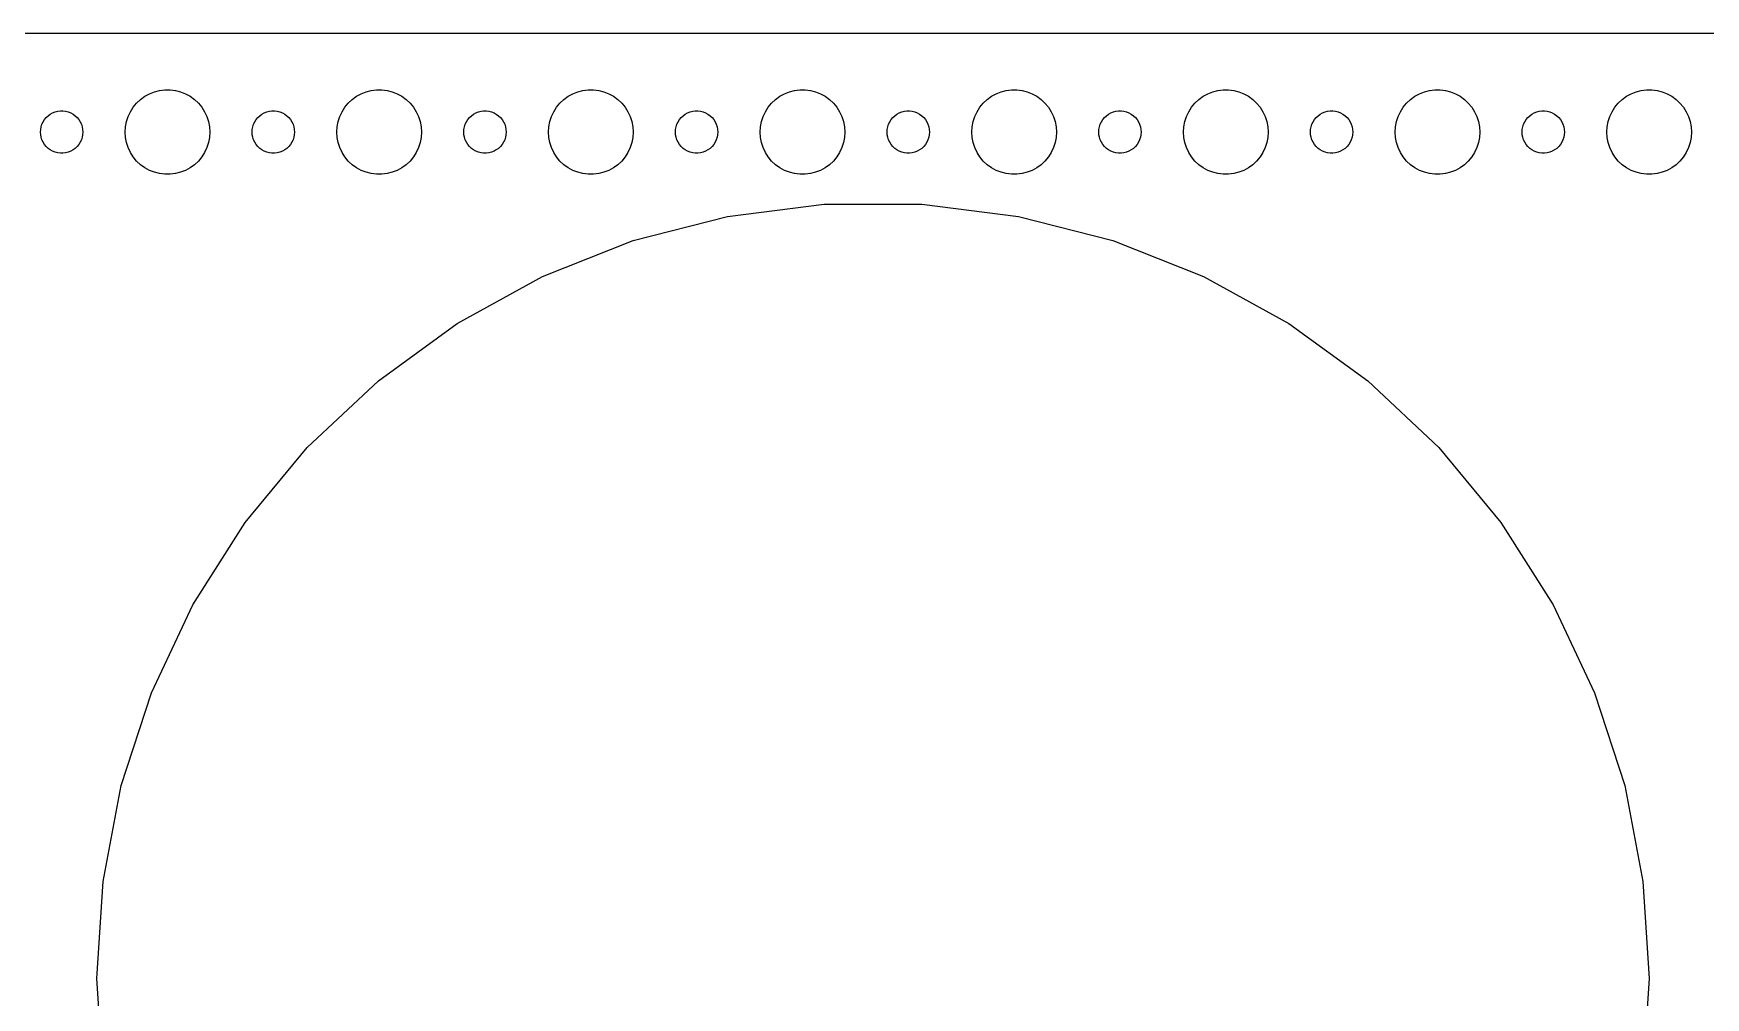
# Model space of a CAD drawing. Header units: metres. Extents: x -292 to 292, y -67 to 67.
# Drawn here: x -174.5 to -56, y -1.3 to 67 of the extents above; entities that cross this region are included whole.
import ezdxf

# ---------------------------------------------------------------- set-up
doc = ezdxf.new("R2010")
doc.units = ezdxf.units.M

msp = doc.modelspace()

# ---------------------------------------------------------------- linework, layer by layer
for p, q in [((287.314, 66.9901), (-287.314, 66.9901)), ((-166.277, 62.7145), (-165.927, 62.8532)), ((-165.927, 62.8532), (-165.562, 62.9469)), ((-165.562, 62.9469), (-165.188, 62.9941)), ((-165.188, 62.9941), (-164.812, 62.9941)), ((-164.812, 62.9941), (-164.438, 62.9469)), ((-164.438, 62.9469), (-164.073, 62.8532)), ((-164.073, 62.8532), (-163.723, 62.7145)), ((-151.277, 62.7145), (-150.927, 62.8532)), ((-150.927, 62.8532), (-150.562, 62.9469)), ((-150.562, 62.9469), (-150.188, 62.9941)), ((-150.188, 62.9941), (-149.812, 62.9941)), ((-149.812, 62.9941), (-149.438, 62.9469)), ((-149.438, 62.9469), (-149.073, 62.8532)), ((-149.073, 62.8532), (-148.723, 62.7145)), ((-136.277, 62.7145), (-135.927, 62.8532)), ((-135.927, 62.8532), (-135.562, 62.9469)), ((-135.562, 62.9469), (-135.188, 62.9941)), ((-135.188, 62.9941), (-134.812, 62.9941)), ((-134.812, 62.9941), (-134.438, 62.9469)), ((-134.438, 62.9469), (-134.073, 62.8532)), ((-134.073, 62.8532), (-133.723, 62.7145)), ((-121.277, 62.7145), (-120.927, 62.8532)), ((-120.927, 62.8532), (-120.562, 62.9469)), ((-120.562, 62.9469), (-120.188, 62.9941)), ((-120.188, 62.9941), (-119.812, 62.9941)), ((-119.812, 62.9941), (-119.438, 62.9469)), ((-119.438, 62.9469), (-119.073, 62.8532)), ((-119.073, 62.8532), (-118.723, 62.7145)), ((-106.277, 62.7145), (-105.927, 62.8532)), ((-105.927, 62.8532), (-105.562, 62.9469)), ((-105.562, 62.9469), (-105.188, 62.9941)), ((-105.188, 62.9941), (-104.812, 62.9941)), ((-104.812, 62.9941), (-104.438, 62.9469)), ((-104.438, 62.9469), (-104.073, 62.8532)), ((-104.073, 62.8532), (-103.723, 62.7145)), ((-91.2773, 62.7145), (-90.927, 62.8532)), ((-90.927, 62.8532), (-90.5621, 62.9469)), ((-90.5621, 62.9469), (-90.1884, 62.9941)), ((-90.1884, 62.9941), (-89.8116, 62.9941)), ((-89.8116, 62.9941), (-89.4379, 62.9469)), ((-89.4379, 62.9469), (-89.073, 62.8532)), ((-89.073, 62.8532), (-88.7227, 62.7145)), ((-76.2773, 62.7145), (-75.927, 62.8532)), ((-75.927, 62.8532), (-75.5621, 62.9469)), ((-75.5621, 62.9469), (-75.1884, 62.9941)), ((-75.1884, 62.9941), (-74.8116, 62.9941)), ((-74.8116, 62.9941), (-74.4379, 62.9469)), ((-74.4379, 62.9469), (-74.073, 62.8532)), ((-74.073, 62.8532), (-73.7227, 62.7145)), ((-61.2773, 62.7145), (-60.927, 62.8532)), ((-60.927, 62.8532), (-60.5621, 62.9469)), ((-60.5621, 62.9469), (-60.1884, 62.9941)), ((-60.1884, 62.9941), (-59.8116, 62.9941)), ((-59.8116, 62.9941), (-59.4379, 62.9469)), ((-59.4379, 62.9469), (-59.0729, 62.8532)), ((-59.0729, 62.8532), (-58.7227, 62.7145)), ((-167.629, 61.4453), (-167.427, 61.7634)), ((-167.427, 61.7634), (-167.187, 62.0536)), ((-167.187, 62.0536), (-166.912, 62.3115)), ((-166.912, 62.3115), (-166.607, 62.533)), ((-166.607, 62.533), (-166.277, 62.7145)), ((-163.723, 62.7145), (-163.393, 62.533)), ((-163.393, 62.533), (-163.088, 62.3115)), ((-163.088, 62.3115), (-162.813, 62.0536)), ((-162.813, 62.0536), (-162.573, 61.7634)), ((-162.573, 61.7634), (-162.371, 61.4453)), ((-152.629, 61.4453), (-152.427, 61.7634)), ((-152.427, 61.7634), (-152.187, 62.0536)), ((-152.187, 62.0536), (-151.912, 62.3115)), ((-151.912, 62.3115), (-151.607, 62.533)), ((-151.607, 62.533), (-151.277, 62.7145)), ((-148.723, 62.7145), (-148.393, 62.533)), ((-148.393, 62.533), (-148.088, 62.3115)), ((-148.088, 62.3115), (-147.813, 62.0536)), ((-147.813, 62.0536), (-147.573, 61.7634)), ((-147.573, 61.7634), (-147.371, 61.4453)), ((-137.629, 61.4453), (-137.427, 61.7634)), ((-137.427, 61.7634), (-137.187, 62.0536)), ((-137.187, 62.0536), (-136.912, 62.3115)), ((-136.912, 62.3115), (-136.607, 62.533)), ((-136.607, 62.533), (-136.277, 62.7145)), ((-133.723, 62.7145), (-133.393, 62.533)), ((-133.393, 62.533), (-133.088, 62.3115)), ((-133.088, 62.3115), (-132.813, 62.0536)), ((-132.813, 62.0536), (-132.573, 61.7634)), ((-132.573, 61.7634), (-132.371, 61.4453)), ((-122.629, 61.4453), (-122.427, 61.7634)), ((-122.427, 61.7634), (-122.187, 62.0536)), ((-122.187, 62.0536), (-121.912, 62.3115)), ((-121.912, 62.3115), (-121.607, 62.533)), ((-121.607, 62.533), (-121.277, 62.7145)), ((-118.723, 62.7145), (-118.393, 62.533)), ((-118.393, 62.533), (-118.088, 62.3115)), ((-118.088, 62.3115), (-117.813, 62.0536)), ((-117.813, 62.0536), (-117.573, 61.7634)), ((-117.573, 61.7634), (-117.371, 61.4453)), ((-107.629, 61.4453), (-107.427, 61.7634)), ((-107.427, 61.7634), (-107.187, 62.0536)), ((-107.187, 62.0536), (-106.912, 62.3115)), ((-106.912, 62.3115), (-106.607, 62.533)), ((-106.607, 62.533), (-106.277, 62.7145)), ((-103.723, 62.7145), (-103.393, 62.533)), ((-103.393, 62.533), (-103.088, 62.3115)), ((-103.088, 62.3115), (-102.813, 62.0536)), ((-102.813, 62.0536), (-102.573, 61.7634)), ((-102.573, 61.7634), (-102.371, 61.4453)), ((-92.6289, 61.4453), (-92.427, 61.7634)), ((-92.427, 61.7634), (-92.1869, 62.0536)), ((-92.1869, 62.0536), (-91.9123, 62.3115)), ((-91.9123, 62.3115), (-91.6075, 62.533)), ((-91.6075, 62.533), (-91.2773, 62.7145)), ((-88.7227, 62.7145), (-88.3925, 62.533)), ((-88.3925, 62.533), (-88.0877, 62.3115)), ((-88.0877, 62.3115), (-87.8131, 62.0536)), ((-87.8131, 62.0536), (-87.573, 61.7634)), ((-87.573, 61.7634), (-87.3711, 61.4453)), ((-77.6289, 61.4453), (-77.427, 61.7634)), ((-77.427, 61.7634), (-77.1869, 62.0536)), ((-77.1869, 62.0536), (-76.9123, 62.3115)), ((-76.9123, 62.3115), (-76.6075, 62.533)), ((-76.6075, 62.533), (-76.2773, 62.7145)), ((-73.7227, 62.7145), (-73.3925, 62.533)), ((-73.3925, 62.533), (-73.0877, 62.3115)), ((-73.0877, 62.3115), (-72.8131, 62.0536)), ((-72.8131, 62.0536), (-72.573, 61.7634)), ((-72.573, 61.7634), (-72.3711, 61.4453)), ((-62.6289, 61.4453), (-62.427, 61.7634)), ((-62.427, 61.7634), (-62.1869, 62.0536)), ((-62.1869, 62.0536), (-61.9123, 62.3115)), ((-61.9123, 62.3115), (-61.6075, 62.533)), ((-61.6075, 62.533), (-61.2773, 62.7145)), ((-58.7227, 62.7145), (-58.3925, 62.533)), ((-58.3925, 62.533), (-58.0877, 62.3115)), ((-58.0877, 62.3115), (-57.8131, 62.0536)), ((-57.8131, 62.0536), (-57.5729, 61.7634)), ((-57.5729, 61.7634), (-57.3711, 61.4453)), ((-173.953, 60.373), (-173.895, 60.5522)), ((-173.895, 60.5522), (-173.814, 60.7226)), ((-173.814, 60.7226), (-173.714, 60.8817)), ((-173.714, 60.8817), (-173.593, 61.0268)), ((-173.593, 61.0268), (-173.456, 61.1558)), ((-173.456, 61.1558), (-173.304, 61.2665)), ((-173.304, 61.2665), (-173.139, 61.3572)), ((-173.139, 61.3572), (-172.964, 61.4266)), ((-172.964, 61.4266), (-172.781, 61.4734)), ((-172.781, 61.4734), (-172.594, 61.497)), ((-172.594, 61.497), (-172.406, 61.497)), ((-172.406, 61.497), (-172.219, 61.4734)), ((-172.219, 61.4734), (-172.036, 61.4266)), ((-172.036, 61.4266), (-171.861, 61.3572)), ((-171.861, 61.3572), (-171.696, 61.2665)), ((-171.696, 61.2665), (-171.544, 61.1558)), ((-171.544, 61.1558), (-171.407, 61.0268)), ((-171.407, 61.0268), (-171.286, 60.8817)), ((-171.286, 60.8817), (-171.186, 60.7226)), ((-171.186, 60.7226), (-171.105, 60.5522)), ((-171.105, 60.5522), (-171.047, 60.373)), ((-167.976, 60.376), (-167.906, 60.7461)), ((-167.906, 60.7461), (-167.789, 61.1044)), ((-167.789, 61.1044), (-167.629, 61.4453)), ((-162.371, 61.4453), (-162.211, 61.1044)), ((-162.211, 61.1044), (-162.094, 60.7461)), ((-162.094, 60.7461), (-162.024, 60.376)), ((-158.953, 60.373), (-158.895, 60.5522)), ((-158.895, 60.5522), (-158.814, 60.7226)), ((-158.814, 60.7226), (-158.714, 60.8817)), ((-158.714, 60.8817), (-158.593, 61.0268)), ((-158.593, 61.0268), (-158.456, 61.1558)), ((-158.456, 61.1558), (-158.304, 61.2665)), ((-158.304, 61.2665), (-158.139, 61.3572)), ((-158.139, 61.3572), (-157.964, 61.4266)), ((-157.964, 61.4266), (-157.781, 61.4734)), ((-157.781, 61.4734), (-157.594, 61.497)), ((-157.594, 61.497), (-157.406, 61.497)), ((-157.406, 61.497), (-157.219, 61.4734)), ((-157.219, 61.4734), (-157.036, 61.4266)), ((-157.036, 61.4266), (-156.861, 61.3572)), ((-156.861, 61.3572), (-156.696, 61.2665)), ((-156.696, 61.2665), (-156.544, 61.1558)), ((-156.544, 61.1558), (-156.407, 61.0268)), ((-156.407, 61.0268), (-156.286, 60.8817)), ((-156.286, 60.8817), (-156.186, 60.7226)), ((-156.186, 60.7226), (-156.105, 60.5522)), ((-156.105, 60.5522), (-156.047, 60.373)), ((-152.976, 60.376), (-152.906, 60.7461)), ((-152.906, 60.7461), (-152.789, 61.1044)), ((-152.789, 61.1044), (-152.629, 61.4453)), ((-147.371, 61.4453), (-147.211, 61.1044)), ((-147.211, 61.1044), (-147.094, 60.7461)), ((-147.094, 60.7461), (-147.024, 60.376)), ((-143.953, 60.373), (-143.895, 60.5522)), ((-143.895, 60.5522), (-143.814, 60.7226)), ((-143.814, 60.7226), (-143.714, 60.8817)), ((-143.714, 60.8817), (-143.593, 61.0268)), ((-143.593, 61.0268), (-143.456, 61.1558)), ((-143.456, 61.1558), (-143.304, 61.2665)), ((-143.304, 61.2665), (-143.139, 61.3572)), ((-143.139, 61.3572), (-142.964, 61.4266)), ((-142.964, 61.4266), (-142.781, 61.4734)), ((-142.781, 61.4734), (-142.594, 61.497)), ((-142.594, 61.497), (-142.406, 61.497)), ((-142.406, 61.497), (-142.219, 61.4734)), ((-142.219, 61.4734), (-142.036, 61.4266)), ((-142.036, 61.4266), (-141.861, 61.3572)), ((-141.861, 61.3572), (-141.696, 61.2665)), ((-141.696, 61.2665), (-141.544, 61.1558)), ((-141.544, 61.1558), (-141.407, 61.0268)), ((-141.407, 61.0268), (-141.286, 60.8817)), ((-141.286, 60.8817), (-141.186, 60.7226)), ((-141.186, 60.7226), (-141.105, 60.5522)), ((-141.105, 60.5522), (-141.047, 60.373)), ((-137.976, 60.376), (-137.906, 60.7461)), ((-137.906, 60.7461), (-137.789, 61.1044)), ((-137.789, 61.1044), (-137.629, 61.4453)), ((-132.371, 61.4453), (-132.211, 61.1044)), ((-132.211, 61.1044), (-132.094, 60.7461)), ((-132.094, 60.7461), (-132.024, 60.376)), ((-128.953, 60.373), (-128.895, 60.5522)), ((-128.895, 60.5522), (-128.814, 60.7226)), ((-128.814, 60.7226), (-128.714, 60.8817)), ((-128.714, 60.8817), (-128.593, 61.0268)), ((-128.593, 61.0268), (-128.456, 61.1558)), ((-128.456, 61.1558), (-128.304, 61.2665)), ((-128.304, 61.2665), (-128.139, 61.3572)), ((-128.139, 61.3572), (-127.964, 61.4266)), ((-127.964, 61.4266), (-127.781, 61.4734)), ((-127.781, 61.4734), (-127.594, 61.497)), ((-127.594, 61.497), (-127.406, 61.497)), ((-127.406, 61.497), (-127.219, 61.4734)), ((-127.219, 61.4734), (-127.036, 61.4266)), ((-127.036, 61.4266), (-126.861, 61.3572)), ((-126.861, 61.3572), (-126.696, 61.2665)), ((-126.696, 61.2665), (-126.544, 61.1558)), ((-126.544, 61.1558), (-126.407, 61.0268)), ((-126.407, 61.0268), (-126.286, 60.8817)), ((-126.286, 60.8817), (-126.186, 60.7226)), ((-126.186, 60.7226), (-126.105, 60.5522)), ((-126.105, 60.5522), (-126.047, 60.373)), ((-122.976, 60.376), (-122.906, 60.7461)), ((-122.906, 60.7461), (-122.789, 61.1044)), ((-122.789, 61.1044), (-122.629, 61.4453)), ((-117.371, 61.4453), (-117.211, 61.1044)), ((-117.211, 61.1044), (-117.094, 60.7461)), ((-117.094, 60.7461), (-117.024, 60.376)), ((-113.953, 60.373), (-113.895, 60.5522)), ((-113.895, 60.5522), (-113.814, 60.7226)), ((-113.814, 60.7226), (-113.714, 60.8817)), ((-113.714, 60.8817), (-113.593, 61.0268)), ((-113.593, 61.0268), (-113.456, 61.1558)), ((-113.456, 61.1558), (-113.304, 61.2665)), ((-113.304, 61.2665), (-113.139, 61.3572)), ((-113.139, 61.3572), (-112.964, 61.4266)), ((-112.964, 61.4266), (-112.781, 61.4734)), ((-112.781, 61.4734), (-112.594, 61.497)), ((-112.594, 61.497), (-112.406, 61.497)), ((-112.406, 61.497), (-112.219, 61.4734)), ((-112.219, 61.4734), (-112.036, 61.4266)), ((-112.036, 61.4266), (-111.861, 61.3572)), ((-111.861, 61.3572), (-111.696, 61.2665)), ((-111.696, 61.2665), (-111.544, 61.1558)), ((-111.544, 61.1558), (-111.407, 61.0268)), ((-111.407, 61.0268), (-111.286, 60.8817)), ((-111.286, 60.8817), (-111.186, 60.7226)), ((-111.186, 60.7226), (-111.105, 60.5522)), ((-111.105, 60.5522), (-111.047, 60.373)), ((-107.976, 60.376), (-107.906, 60.7461)), ((-107.906, 60.7461), (-107.789, 61.1044)), ((-107.789, 61.1044), (-107.629, 61.4453)), ((-102.371, 61.4453), (-102.211, 61.1044)), ((-102.211, 61.1044), (-102.094, 60.7461)), ((-102.094, 60.7461), (-102.024, 60.376)), ((-98.9529, 60.373), (-98.8947, 60.5522)), ((-98.8947, 60.5522), (-98.8145, 60.7226)), ((-98.8145, 60.7226), (-98.7135, 60.8817)), ((-98.7135, 60.8817), (-98.5934, 61.0268)), ((-98.5934, 61.0268), (-98.4561, 61.1558)), ((-98.4561, 61.1558), (-98.3037, 61.2665)), ((-98.3037, 61.2665), (-98.1387, 61.3572)), ((-98.1387, 61.3572), (-97.9635, 61.4266)), ((-97.9635, 61.4266), (-97.7811, 61.4734)), ((-97.7811, 61.4734), (-97.5942, 61.497)), ((-97.5942, 61.497), (-97.4058, 61.497)), ((-97.4058, 61.497), (-97.2189, 61.4734)), ((-97.2189, 61.4734), (-97.0365, 61.4266)), ((-97.0365, 61.4266), (-96.8613, 61.3572)), ((-96.8613, 61.3572), (-96.6963, 61.2665)), ((-96.6963, 61.2665), (-96.5439, 61.1558)), ((-96.5439, 61.1558), (-96.4065, 61.0268)), ((-96.4065, 61.0268), (-96.2865, 60.8817)), ((-96.2865, 60.8817), (-96.1855, 60.7226)), ((-96.1855, 60.7226), (-96.1053, 60.5522)), ((-96.1053, 60.5522), (-96.0471, 60.373)), ((-92.9763, 60.376), (-92.9057, 60.7461)), ((-92.9057, 60.7461), (-92.7893, 61.1044)), ((-92.7893, 61.1044), (-92.6289, 61.4453)), ((-87.3711, 61.4453), (-87.2107, 61.1044)), ((-87.2107, 61.1044), (-87.0943, 60.7461)), ((-87.0943, 60.7461), (-87.0237, 60.376)), ((-83.9529, 60.373), (-83.8947, 60.5522)), ((-83.8947, 60.5522), (-83.8145, 60.7226)), ((-83.8145, 60.7226), (-83.7135, 60.8817)), ((-83.7135, 60.8817), (-83.5934, 61.0268)), ((-83.5934, 61.0268), (-83.4561, 61.1558)), ((-83.4561, 61.1558), (-83.3037, 61.2665)), ((-83.3037, 61.2665), (-83.1387, 61.3572)), ((-83.1387, 61.3572), (-82.9635, 61.4266)), ((-82.9635, 61.4266), (-82.7811, 61.4734)), ((-82.7811, 61.4734), (-82.5942, 61.497)), ((-82.5942, 61.497), (-82.4058, 61.497)), ((-82.4058, 61.497), (-82.2189, 61.4734)), ((-82.2189, 61.4734), (-82.0365, 61.4266)), ((-82.0365, 61.4266), (-81.8613, 61.3572)), ((-81.8613, 61.3572), (-81.6963, 61.2665)), ((-81.6963, 61.2665), (-81.5439, 61.1558)), ((-81.5439, 61.1558), (-81.4065, 61.0268)), ((-81.4065, 61.0268), (-81.2865, 60.8817)), ((-81.2865, 60.8817), (-81.1855, 60.7226)), ((-81.1855, 60.7226), (-81.1053, 60.5522)), ((-81.1053, 60.5522), (-81.0471, 60.373)), ((-77.9763, 60.376), (-77.9057, 60.7461)), ((-77.9057, 60.7461), (-77.7893, 61.1044)), ((-77.7893, 61.1044), (-77.6289, 61.4453)), ((-72.3711, 61.4453), (-72.2107, 61.1044)), ((-72.2107, 61.1044), (-72.0943, 60.7461)), ((-72.0943, 60.7461), (-72.0237, 60.376)), ((-68.9529, 60.373), (-68.8947, 60.5522)), ((-68.8947, 60.5522), (-68.8145, 60.7226)), ((-68.8145, 60.7226), (-68.7135, 60.8817)), ((-68.7135, 60.8817), (-68.5934, 61.0268)), ((-68.5934, 61.0268), (-68.4561, 61.1558)), ((-68.4561, 61.1558), (-68.3037, 61.2665)), ((-68.3037, 61.2665), (-68.1387, 61.3572)), ((-68.1387, 61.3572), (-67.9635, 61.4266)), ((-67.9635, 61.4266), (-67.7811, 61.4734)), ((-67.7811, 61.4734), (-67.5942, 61.497)), ((-67.5942, 61.497), (-67.4058, 61.497)), ((-67.4058, 61.497), (-67.2189, 61.4734)), ((-67.2189, 61.4734), (-67.0365, 61.4266)), ((-67.0365, 61.4266), (-66.8613, 61.3572)), ((-66.8613, 61.3572), (-66.6963, 61.2665)), ((-66.6963, 61.2665), (-66.5439, 61.1558)), ((-66.5439, 61.1558), (-66.4065, 61.0268)), ((-66.4065, 61.0268), (-66.2865, 60.8817)), ((-66.2865, 60.8817), (-66.1855, 60.7226)), ((-66.1855, 60.7226), (-66.1053, 60.5522)), ((-66.1053, 60.5522), (-66.0471, 60.373)), ((-62.9763, 60.376), (-62.9057, 60.7461)), ((-62.9057, 60.7461), (-62.7893, 61.1044)), ((-62.7893, 61.1044), (-62.6289, 61.4453)), ((-57.3711, 61.4453), (-57.2107, 61.1044)), ((-57.2107, 61.1044), (-57.0942, 60.7461)), ((-57.0942, 60.7461), (-57.0237, 60.376)), ((-174, 60), (-173.988, 60.188)), ((-173.988, 59.812), (-174, 60)), ((-173.988, 60.188), (-173.953, 60.373)), ((-173.953, 59.627), (-173.988, 59.812)), ((-173.895, 59.4478), (-173.953, 59.627)), ((-173.814, 59.2774), (-173.895, 59.4478)), ((-173.714, 59.1183), (-173.814, 59.2774)), ((-171.186, 59.2774), (-171.286, 59.1183)), ((-171.105, 59.4478), (-171.186, 59.2774)), ((-171.047, 59.627), (-171.105, 59.4478)), ((-171.047, 60.373), (-171.012, 60.188)), ((-171.012, 59.812), (-171.047, 59.627)), ((-171.012, 60.188), (-171, 60)), ((-171, 60), (-171.012, 59.812)), ((-168, 60), (-167.976, 60.376)), ((-167.976, 59.624), (-168, 60)), ((-167.906, 59.2539), (-167.976, 59.624)), ((-167.789, 58.8956), (-167.906, 59.2539)), ((-162.094, 59.2539), (-162.211, 58.8956)), ((-162.024, 59.624), (-162.094, 59.2539)), ((-162.024, 60.376), (-162, 60)), ((-162, 60), (-162.024, 59.624)), ((-159, 60), (-158.988, 60.188)), ((-158.988, 59.812), (-159, 60)), ((-158.988, 60.188), (-158.953, 60.373)), ((-158.953, 59.627), (-158.988, 59.812)), ((-158.895, 59.4478), (-158.953, 59.627)), ((-158.814, 59.2774), (-158.895, 59.4478)), ((-158.714, 59.1183), (-158.814, 59.2774)), ((-156.186, 59.2774), (-156.286, 59.1183)), ((-156.105, 59.4478), (-156.186, 59.2774)), ((-156.047, 59.627), (-156.105, 59.4478)), ((-156.047, 60.373), (-156.012, 60.188)), ((-156.012, 59.812), (-156.047, 59.627)), ((-156.012, 60.188), (-156, 60)), ((-156, 60), (-156.012, 59.812)), ((-153, 60), (-152.976, 60.376)), ((-152.976, 59.624), (-153, 60)), ((-152.906, 59.2539), (-152.976, 59.624)), ((-152.789, 58.8956), (-152.906, 59.2539)), ((-147.094, 59.2539), (-147.211, 58.8956)), ((-147.024, 59.624), (-147.094, 59.2539)), ((-147.024, 60.376), (-147, 60)), ((-147, 60), (-147.024, 59.624)), ((-144, 60), (-143.988, 60.188)), ((-143.988, 59.812), (-144, 60)), ((-143.988, 60.188), (-143.953, 60.373)), ((-143.953, 59.627), (-143.988, 59.812)), ((-143.895, 59.4478), (-143.953, 59.627)), ((-143.814, 59.2774), (-143.895, 59.4478)), ((-143.714, 59.1183), (-143.814, 59.2774)), ((-141.186, 59.2774), (-141.286, 59.1183)), ((-141.105, 59.4478), (-141.186, 59.2774)), ((-141.047, 59.627), (-141.105, 59.4478)), ((-141.047, 60.373), (-141.012, 60.188)), ((-141.012, 59.812), (-141.047, 59.627)), ((-141.012, 60.188), (-141, 60)), ((-141, 60), (-141.012, 59.812)), ((-138, 60), (-137.976, 60.376)), ((-137.976, 59.624), (-138, 60)), ((-137.906, 59.2539), (-137.976, 59.624)), ((-137.789, 58.8956), (-137.906, 59.2539)), ((-132.094, 59.2539), (-132.211, 58.8956)), ((-132.024, 59.624), (-132.094, 59.2539)), ((-132.024, 60.376), (-132, 60)), ((-132, 60), (-132.024, 59.624)), ((-129, 60), (-128.988, 60.188)), ((-128.988, 59.812), (-129, 60)), ((-128.988, 60.188), (-128.953, 60.373)), ((-128.953, 59.627), (-128.988, 59.812)), ((-128.895, 59.4478), (-128.953, 59.627)), ((-128.814, 59.2774), (-128.895, 59.4478)), ((-128.714, 59.1183), (-128.814, 59.2774)), ((-126.186, 59.2774), (-126.286, 59.1183)), ((-126.105, 59.4478), (-126.186, 59.2774)), ((-126.047, 59.627), (-126.105, 59.4478)), ((-126.047, 60.373), (-126.012, 60.188)), ((-126.012, 59.812), (-126.047, 59.627)), ((-126.012, 60.188), (-126, 60)), ((-126, 60), (-126.012, 59.812)), ((-123, 60), (-122.976, 60.376)), ((-122.976, 59.624), (-123, 60)), ((-122.906, 59.2539), (-122.976, 59.624)), ((-122.789, 58.8956), (-122.906, 59.2539)), ((-117.094, 59.2539), (-117.211, 58.8956)), ((-117.024, 59.624), (-117.094, 59.2539)), ((-117.024, 60.376), (-117, 60)), ((-117, 60), (-117.024, 59.624)), ((-114, 60), (-113.988, 60.188)), ((-113.988, 59.812), (-114, 60)), ((-113.988, 60.188), (-113.953, 60.373)), ((-113.953, 59.627), (-113.988, 59.812)), ((-113.895, 59.4478), (-113.953, 59.627)), ((-113.814, 59.2774), (-113.895, 59.4478)), ((-113.714, 59.1183), (-113.814, 59.2774)), ((-111.186, 59.2774), (-111.286, 59.1183)), ((-111.105, 59.4478), (-111.186, 59.2774)), ((-111.047, 59.627), (-111.105, 59.4478)), ((-111.047, 60.373), (-111.012, 60.188)), ((-111.012, 59.812), (-111.047, 59.627)), ((-111.012, 60.188), (-111, 60)), ((-111, 60), (-111.012, 59.812)), ((-108, 60), (-107.976, 60.376)), ((-107.976, 59.624), (-108, 60)), ((-107.906, 59.2539), (-107.976, 59.624)), ((-107.789, 58.8956), (-107.906, 59.2539)), ((-102.094, 59.2539), (-102.211, 58.8956)), ((-102.024, 59.624), (-102.094, 59.2539)), ((-102.024, 60.376), (-102, 60)), ((-102, 60), (-102.024, 59.624)), ((-99, 60), (-98.9882, 60.188)), ((-98.9882, 59.812), (-99, 60)), ((-98.9882, 60.188), (-98.9529, 60.373)), ((-98.9529, 59.627), (-98.9882, 59.812)), ((-98.8947, 59.4478), (-98.9529, 59.627)), ((-98.8145, 59.2774), (-98.8947, 59.4478)), ((-98.7135, 59.1183), (-98.8145, 59.2774)), ((-96.1855, 59.2774), (-96.2865, 59.1183)), ((-96.1053, 59.4478), (-96.1855, 59.2774)), ((-96.0471, 59.627), (-96.1053, 59.4478)), ((-96.0471, 60.373), (-96.0118, 60.188)), ((-96.0118, 59.812), (-96.0471, 59.627)), ((-96.0118, 60.188), (-96, 60)), ((-96, 60), (-96.0118, 59.812)), ((-93, 60), (-92.9763, 60.376)), ((-92.9763, 59.624), (-93, 60)), ((-92.9057, 59.2539), (-92.9763, 59.624)), ((-92.7893, 58.8956), (-92.9057, 59.2539)), ((-87.0943, 59.2539), (-87.2107, 58.8956)), ((-87.0237, 59.624), (-87.0943, 59.2539)), ((-87.0237, 60.376), (-87, 60)), ((-87, 60), (-87.0237, 59.624)), ((-84, 60), (-83.9882, 60.188)), ((-83.9882, 59.812), (-84, 60)), ((-83.9882, 60.188), (-83.9529, 60.373)), ((-83.9529, 59.627), (-83.9882, 59.812)), ((-83.8947, 59.4478), (-83.9529, 59.627)), ((-83.8145, 59.2774), (-83.8947, 59.4478)), ((-83.7135, 59.1183), (-83.8145, 59.2774)), ((-81.1855, 59.2774), (-81.2865, 59.1183)), ((-81.1053, 59.4478), (-81.1855, 59.2774)), ((-81.0471, 59.627), (-81.1053, 59.4478)), ((-81.0471, 60.373), (-81.0118, 60.188)), ((-81.0118, 59.812), (-81.0471, 59.627)), ((-81.0118, 60.188), (-81, 60)), ((-81, 60), (-81.0118, 59.812)), ((-78, 60), (-77.9763, 60.376)), ((-77.9763, 59.624), (-78, 60)), ((-77.9057, 59.2539), (-77.9763, 59.624)), ((-77.7893, 58.8956), (-77.9057, 59.2539)), ((-72.0943, 59.2539), (-72.2107, 58.8956)), ((-72.0237, 59.624), (-72.0943, 59.2539)), ((-72.0237, 60.376), (-72, 60)), ((-72, 60), (-72.0237, 59.624)), ((-69, 60), (-68.9882, 60.188)), ((-68.9882, 59.812), (-69, 60)), ((-68.9882, 60.188), (-68.9529, 60.373)), ((-68.9529, 59.627), (-68.9882, 59.812)), ((-68.8947, 59.4478), (-68.9529, 59.627)), ((-68.8145, 59.2774), (-68.8947, 59.4478)), ((-68.7135, 59.1183), (-68.8145, 59.2774)), ((-66.1855, 59.2774), (-66.2865, 59.1183)), ((-66.1053, 59.4478), (-66.1855, 59.2774)), ((-66.0471, 59.627), (-66.1053, 59.4478)), ((-66.0471, 60.373), (-66.0118, 60.188)), ((-66.0118, 59.812), (-66.0471, 59.627)), ((-66.0118, 60.188), (-66, 60)), ((-66, 60), (-66.0118, 59.812)), ((-63, 60), (-62.9763, 60.376)), ((-62.9763, 59.624), (-63, 60)), ((-62.9057, 59.2539), (-62.9763, 59.624)), ((-62.7893, 58.8956), (-62.9057, 59.2539)), ((-57.0942, 59.2539), (-57.2107, 58.8956)), ((-57.0237, 59.624), (-57.0942, 59.2539)), ((-57.0237, 60.376), (-57, 60)), ((-57, 60), (-57.0237, 59.624)), ((-173.593, 58.9732), (-173.714, 59.1183)), ((-173.456, 58.8442), (-173.593, 58.9732)), ((-173.304, 58.7335), (-173.456, 58.8442)), ((-173.139, 58.6428), (-173.304, 58.7335)), ((-172.964, 58.5734), (-173.139, 58.6428)), ((-172.781, 58.5266), (-172.964, 58.5734)), ((-172.594, 58.503), (-172.781, 58.5266)), ((-172.406, 58.503), (-172.594, 58.503)), ((-172.219, 58.5266), (-172.406, 58.503)), ((-172.036, 58.5734), (-172.219, 58.5266)), ((-171.861, 58.6428), (-172.036, 58.5734)), ((-171.696, 58.7335), (-171.861, 58.6428)), ((-171.544, 58.8442), (-171.696, 58.7335)), ((-171.407, 58.9732), (-171.544, 58.8442)), ((-171.286, 59.1183), (-171.407, 58.9732)), ((-167.629, 58.5547), (-167.789, 58.8956)), ((-167.427, 58.2366), (-167.629, 58.5547)), ((-167.187, 57.9464), (-167.427, 58.2366)), ((-162.573, 58.2366), (-162.813, 57.9464)), ((-162.371, 58.5547), (-162.573, 58.2366)), ((-162.211, 58.8956), (-162.371, 58.5547)), ((-158.593, 58.9732), (-158.714, 59.1183)), ((-158.456, 58.8442), (-158.593, 58.9732)), ((-158.304, 58.7335), (-158.456, 58.8442)), ((-158.139, 58.6428), (-158.304, 58.7335)), ((-157.964, 58.5734), (-158.139, 58.6428)), ((-157.781, 58.5266), (-157.964, 58.5734)), ((-157.594, 58.503), (-157.781, 58.5266)), ((-157.406, 58.503), (-157.594, 58.503)), ((-157.219, 58.5266), (-157.406, 58.503)), ((-157.036, 58.5734), (-157.219, 58.5266)), ((-156.861, 58.6428), (-157.036, 58.5734)), ((-156.696, 58.7335), (-156.861, 58.6428)), ((-156.544, 58.8442), (-156.696, 58.7335)), ((-156.407, 58.9732), (-156.544, 58.8442)), ((-156.286, 59.1183), (-156.407, 58.9732)), ((-152.629, 58.5547), (-152.789, 58.8956)), ((-152.427, 58.2366), (-152.629, 58.5547)), ((-152.187, 57.9464), (-152.427, 58.2366)), ((-147.573, 58.2366), (-147.813, 57.9464)), ((-147.371, 58.5547), (-147.573, 58.2366)), ((-147.211, 58.8956), (-147.371, 58.5547)), ((-143.593, 58.9732), (-143.714, 59.1183)), ((-143.456, 58.8442), (-143.593, 58.9732)), ((-143.304, 58.7335), (-143.456, 58.8442)), ((-143.139, 58.6428), (-143.304, 58.7335)), ((-142.964, 58.5734), (-143.139, 58.6428)), ((-142.781, 58.5266), (-142.964, 58.5734)), ((-142.594, 58.503), (-142.781, 58.5266)), ((-142.406, 58.503), (-142.594, 58.503)), ((-142.219, 58.5266), (-142.406, 58.503)), ((-142.036, 58.5734), (-142.219, 58.5266)), ((-141.861, 58.6428), (-142.036, 58.5734)), ((-141.696, 58.7335), (-141.861, 58.6428)), ((-141.544, 58.8442), (-141.696, 58.7335)), ((-141.407, 58.9732), (-141.544, 58.8442)), ((-141.286, 59.1183), (-141.407, 58.9732)), ((-137.629, 58.5547), (-137.789, 58.8956)), ((-137.427, 58.2366), (-137.629, 58.5547)), ((-137.187, 57.9464), (-137.427, 58.2366)), ((-132.573, 58.2366), (-132.813, 57.9464)), ((-132.371, 58.5547), (-132.573, 58.2366)), ((-132.211, 58.8956), (-132.371, 58.5547)), ((-128.593, 58.9732), (-128.714, 59.1183)), ((-128.456, 58.8442), (-128.593, 58.9732)), ((-128.304, 58.7335), (-128.456, 58.8442)), ((-128.139, 58.6428), (-128.304, 58.7335)), ((-127.964, 58.5734), (-128.139, 58.6428)), ((-127.781, 58.5266), (-127.964, 58.5734)), ((-127.594, 58.503), (-127.781, 58.5266)), ((-127.406, 58.503), (-127.594, 58.503)), ((-127.219, 58.5266), (-127.406, 58.503)), ((-127.036, 58.5734), (-127.219, 58.5266)), ((-126.861, 58.6428), (-127.036, 58.5734)), ((-126.696, 58.7335), (-126.861, 58.6428)), ((-126.544, 58.8442), (-126.696, 58.7335)), ((-126.407, 58.9732), (-126.544, 58.8442)), ((-126.286, 59.1183), (-126.407, 58.9732)), ((-122.629, 58.5547), (-122.789, 58.8956)), ((-122.427, 58.2366), (-122.629, 58.5547)), ((-122.187, 57.9464), (-122.427, 58.2366)), ((-117.573, 58.2366), (-117.813, 57.9464)), ((-117.371, 58.5547), (-117.573, 58.2366)), ((-117.211, 58.8956), (-117.371, 58.5547)), ((-113.593, 58.9732), (-113.714, 59.1183)), ((-113.456, 58.8442), (-113.593, 58.9732)), ((-113.304, 58.7335), (-113.456, 58.8442)), ((-113.139, 58.6428), (-113.304, 58.7335)), ((-112.964, 58.5734), (-113.139, 58.6428)), ((-112.781, 58.5266), (-112.964, 58.5734)), ((-112.594, 58.503), (-112.781, 58.5266)), ((-112.406, 58.503), (-112.594, 58.503)), ((-112.219, 58.5266), (-112.406, 58.503)), ((-112.036, 58.5734), (-112.219, 58.5266)), ((-111.861, 58.6428), (-112.036, 58.5734)), ((-111.696, 58.7335), (-111.861, 58.6428)), ((-111.544, 58.8442), (-111.696, 58.7335)), ((-111.407, 58.9732), (-111.544, 58.8442)), ((-111.286, 59.1183), (-111.407, 58.9732)), ((-107.629, 58.5547), (-107.789, 58.8956)), ((-107.427, 58.2366), (-107.629, 58.5547)), ((-107.187, 57.9464), (-107.427, 58.2366)), ((-102.573, 58.2366), (-102.813, 57.9464)), ((-102.371, 58.5547), (-102.573, 58.2366)), ((-102.211, 58.8956), (-102.371, 58.5547)), ((-98.5934, 58.9732), (-98.7135, 59.1183)), ((-98.4561, 58.8442), (-98.5934, 58.9732)), ((-98.3037, 58.7335), (-98.4561, 58.8442)), ((-98.1387, 58.6428), (-98.3037, 58.7335)), ((-97.9635, 58.5734), (-98.1387, 58.6428)), ((-97.7811, 58.5266), (-97.9635, 58.5734)), ((-97.5942, 58.503), (-97.7811, 58.5266)), ((-97.4058, 58.503), (-97.5942, 58.503)), ((-97.2189, 58.5266), (-97.4058, 58.503)), ((-97.0365, 58.5734), (-97.2189, 58.5266)), ((-96.8613, 58.6428), (-97.0365, 58.5734)), ((-96.6963, 58.7335), (-96.8613, 58.6428)), ((-96.5439, 58.8442), (-96.6963, 58.7335)), ((-96.4065, 58.9732), (-96.5439, 58.8442)), ((-96.2865, 59.1183), (-96.4065, 58.9732)), ((-92.6289, 58.5547), (-92.7893, 58.8956)), ((-92.427, 58.2366), (-92.6289, 58.5547)), ((-92.1869, 57.9464), (-92.427, 58.2366)), ((-87.573, 58.2366), (-87.8131, 57.9464)), ((-87.3711, 58.5547), (-87.573, 58.2366)), ((-87.2107, 58.8956), (-87.3711, 58.5547)), ((-83.5934, 58.9732), (-83.7135, 59.1183)), ((-83.4561, 58.8442), (-83.5934, 58.9732)), ((-83.3037, 58.7335), (-83.4561, 58.8442)), ((-83.1387, 58.6428), (-83.3037, 58.7335)), ((-82.9635, 58.5734), (-83.1387, 58.6428)), ((-82.7811, 58.5266), (-82.9635, 58.5734)), ((-82.5942, 58.503), (-82.7811, 58.5266)), ((-82.4058, 58.503), (-82.5942, 58.503)), ((-82.2189, 58.5266), (-82.4058, 58.503)), ((-82.0365, 58.5734), (-82.2189, 58.5266)), ((-81.8613, 58.6428), (-82.0365, 58.5734)), ((-81.6963, 58.7335), (-81.8613, 58.6428)), ((-81.5439, 58.8442), (-81.6963, 58.7335)), ((-81.4065, 58.9732), (-81.5439, 58.8442)), ((-81.2865, 59.1183), (-81.4065, 58.9732)), ((-77.6289, 58.5547), (-77.7893, 58.8956)), ((-77.427, 58.2366), (-77.6289, 58.5547)), ((-77.1869, 57.9464), (-77.427, 58.2366)), ((-72.573, 58.2366), (-72.8131, 57.9464)), ((-72.3711, 58.5547), (-72.573, 58.2366)), ((-72.2107, 58.8956), (-72.3711, 58.5547)), ((-68.5934, 58.9732), (-68.7135, 59.1183)), ((-68.4561, 58.8442), (-68.5934, 58.9732)), ((-68.3037, 58.7335), (-68.4561, 58.8442)), ((-68.1387, 58.6428), (-68.3037, 58.7335)), ((-67.9635, 58.5734), (-68.1387, 58.6428)), ((-67.7811, 58.5266), (-67.9635, 58.5734)), ((-67.5942, 58.503), (-67.7811, 58.5266)), ((-67.4058, 58.503), (-67.5942, 58.503)), ((-67.2189, 58.5266), (-67.4058, 58.503)), ((-67.0365, 58.5734), (-67.2189, 58.5266)), ((-66.8613, 58.6428), (-67.0365, 58.5734)), ((-66.6963, 58.7335), (-66.8613, 58.6428)), ((-66.5439, 58.8442), (-66.6963, 58.7335)), ((-66.4065, 58.9732), (-66.5439, 58.8442)), ((-66.2865, 59.1183), (-66.4065, 58.9732)), ((-62.6289, 58.5547), (-62.7893, 58.8956)), ((-62.427, 58.2366), (-62.6289, 58.5547)), ((-62.1869, 57.9464), (-62.427, 58.2366)), ((-57.5729, 58.2366), (-57.8131, 57.9464)), ((-57.3711, 58.5547), (-57.5729, 58.2366)), ((-57.2107, 58.8956), (-57.3711, 58.5547)), ((-166.912, 57.6885), (-167.187, 57.9464)), ((-166.607, 57.467), (-166.912, 57.6885)), ((-166.277, 57.2855), (-166.607, 57.467)), ((-165.927, 57.1468), (-166.277, 57.2855)), ((-165.562, 57.0531), (-165.927, 57.1468)), ((-165.188, 57.0059), (-165.562, 57.0531)), ((-164.812, 57.0059), (-165.188, 57.0059)), ((-164.438, 57.0531), (-164.812, 57.0059)), ((-164.073, 57.1468), (-164.438, 57.0531)), ((-163.723, 57.2855), (-164.073, 57.1468)), ((-163.393, 57.467), (-163.723, 57.2855)), ((-163.088, 57.6885), (-163.393, 57.467)), ((-162.813, 57.9464), (-163.088, 57.6885)), ((-151.912, 57.6885), (-152.187, 57.9464)), ((-151.607, 57.467), (-151.912, 57.6885)), ((-151.277, 57.2855), (-151.607, 57.467)), ((-150.927, 57.1468), (-151.277, 57.2855)), ((-150.562, 57.0531), (-150.927, 57.1468)), ((-150.188, 57.0059), (-150.562, 57.0531)), ((-149.812, 57.0059), (-150.188, 57.0059)), ((-149.438, 57.0531), (-149.812, 57.0059)), ((-149.073, 57.1468), (-149.438, 57.0531)), ((-148.723, 57.2855), (-149.073, 57.1468)), ((-148.393, 57.467), (-148.723, 57.2855)), ((-148.088, 57.6885), (-148.393, 57.467)), ((-147.813, 57.9464), (-148.088, 57.6885)), ((-136.912, 57.6885), (-137.187, 57.9464)), ((-136.607, 57.467), (-136.912, 57.6885)), ((-136.277, 57.2855), (-136.607, 57.467)), ((-135.927, 57.1468), (-136.277, 57.2855)), ((-135.562, 57.0531), (-135.927, 57.1468)), ((-135.188, 57.0059), (-135.562, 57.0531)), ((-134.812, 57.0059), (-135.188, 57.0059)), ((-134.438, 57.0531), (-134.812, 57.0059)), ((-134.073, 57.1468), (-134.438, 57.0531)), ((-133.723, 57.2855), (-134.073, 57.1468)), ((-133.393, 57.467), (-133.723, 57.2855)), ((-133.088, 57.6885), (-133.393, 57.467)), ((-132.813, 57.9464), (-133.088, 57.6885)), ((-121.912, 57.6885), (-122.187, 57.9464)), ((-121.607, 57.467), (-121.912, 57.6885)), ((-121.277, 57.2855), (-121.607, 57.467)), ((-120.927, 57.1468), (-121.277, 57.2855)), ((-120.562, 57.0531), (-120.927, 57.1468)), ((-120.188, 57.0059), (-120.562, 57.0531)), ((-119.812, 57.0059), (-120.188, 57.0059)), ((-119.438, 57.0531), (-119.812, 57.0059)), ((-119.073, 57.1468), (-119.438, 57.0531)), ((-118.723, 57.2855), (-119.073, 57.1468)), ((-118.393, 57.467), (-118.723, 57.2855)), ((-118.088, 57.6885), (-118.393, 57.467)), ((-117.813, 57.9464), (-118.088, 57.6885)), ((-106.912, 57.6885), (-107.187, 57.9464)), ((-106.607, 57.467), (-106.912, 57.6885)), ((-106.277, 57.2855), (-106.607, 57.467)), ((-105.927, 57.1468), (-106.277, 57.2855)), ((-105.562, 57.0531), (-105.927, 57.1468)), ((-105.188, 57.0059), (-105.562, 57.0531)), ((-104.812, 57.0059), (-105.188, 57.0059)), ((-104.438, 57.0531), (-104.812, 57.0059)), ((-104.073, 57.1468), (-104.438, 57.0531)), ((-103.723, 57.2855), (-104.073, 57.1468)), ((-103.393, 57.467), (-103.723, 57.2855)), ((-103.088, 57.6885), (-103.393, 57.467)), ((-102.813, 57.9464), (-103.088, 57.6885)), ((-91.9123, 57.6885), (-92.1869, 57.9464)), ((-91.6075, 57.467), (-91.9123, 57.6885)), ((-91.2773, 57.2855), (-91.6075, 57.467)), ((-90.927, 57.1468), (-91.2773, 57.2855)), ((-90.5621, 57.0531), (-90.927, 57.1468)), ((-90.1884, 57.0059), (-90.5621, 57.0531)), ((-89.8116, 57.0059), (-90.1884, 57.0059)), ((-89.4379, 57.0531), (-89.8116, 57.0059)), ((-89.073, 57.1468), (-89.4379, 57.0531)), ((-88.7227, 57.2855), (-89.073, 57.1468)), ((-88.3925, 57.467), (-88.7227, 57.2855)), ((-88.0877, 57.6885), (-88.3925, 57.467)), ((-87.8131, 57.9464), (-88.0877, 57.6885)), ((-76.9123, 57.6885), (-77.1869, 57.9464)), ((-76.6075, 57.467), (-76.9123, 57.6885)), ((-76.2773, 57.2855), (-76.6075, 57.467)), ((-75.927, 57.1468), (-76.2773, 57.2855)), ((-75.5621, 57.0531), (-75.927, 57.1468)), ((-75.1884, 57.0059), (-75.5621, 57.0531)), ((-74.8116, 57.0059), (-75.1884, 57.0059)), ((-74.4379, 57.0531), (-74.8116, 57.0059)), ((-74.073, 57.1468), (-74.4379, 57.0531)), ((-73.7227, 57.2855), (-74.073, 57.1468)), ((-73.3925, 57.467), (-73.7227, 57.2855)), ((-73.0877, 57.6885), (-73.3925, 57.467)), ((-72.8131, 57.9464), (-73.0877, 57.6885)), ((-61.9123, 57.6885), (-62.1869, 57.9464)), ((-61.6075, 57.467), (-61.9123, 57.6885)), ((-61.2773, 57.2855), (-61.6075, 57.467)), ((-60.927, 57.1468), (-61.2773, 57.2855)), ((-60.5621, 57.0531), (-60.927, 57.1468)), ((-60.1884, 57.0059), (-60.5621, 57.0531)), ((-59.8116, 57.0059), (-60.1884, 57.0059)), ((-59.4379, 57.0531), (-59.8116, 57.0059)), ((-59.0729, 57.1468), (-59.4379, 57.0531)), ((-58.7227, 57.2855), (-59.0729, 57.1468)), ((-58.3925, 57.467), (-58.7227, 57.2855)), ((-58.0877, 57.6885), (-58.3925, 57.467)), ((-57.8131, 57.9464), (-58.0877, 57.6885)), ((-125.306, 54.0258), (-118.453, 54.8915)), ((-118.453, 54.8915), (-111.547, 54.8915)), ((-111.547, 54.8915), (-104.694, 54.0258)), ((-131.996, 52.3081), (-125.306, 54.0258)), ((-104.694, 54.0258), (-98.0041, 52.3081)), ((-138.418, 49.7655), (-131.996, 52.3081)), ((-98.0041, 52.3081), (-91.5821, 49.7655)), ((-144.47, 46.438), (-138.418, 49.7655)), ((-91.5821, 49.7655), (-85.5295, 46.438)), ((-150.058, 42.3782), (-144.47, 46.438)), ((-85.5295, 46.438), (-79.9417, 42.3782)), ((-155.093, 37.6501), (-150.058, 42.3782)), ((-79.9417, 42.3782), (-74.9067, 37.6501)), ((-159.496, 32.3282), (-155.093, 37.6501)), ((-74.9067, 37.6501), (-70.5041, 32.3282)), ((-163.197, 26.4964), (-159.496, 32.3282)), ((-70.5041, 32.3282), (-66.8031, 26.4964)), ((-166.138, 20.2468), (-163.197, 26.4964)), ((-66.8031, 26.4964), (-63.8623, 20.2468)), ((-168.272, 13.6779), (-166.138, 20.2468)), ((-63.8623, 20.2468), (-61.7279, 13.6779)), ((-169.566, 6.8933), (-168.272, 13.6779)), ((-61.7279, 13.6779), (-60.4337, 6.8933)), ((-170, 0), (-169.566, 6.8933)), ((-60.4337, 6.8933), (-60, 0)), ((-169.566, -6.8933), (-170, 0)), ((-60, 0), (-60.4337, -6.8933))]:
    msp.add_line(p, q)

doc.saveas('drawing.dxf')
